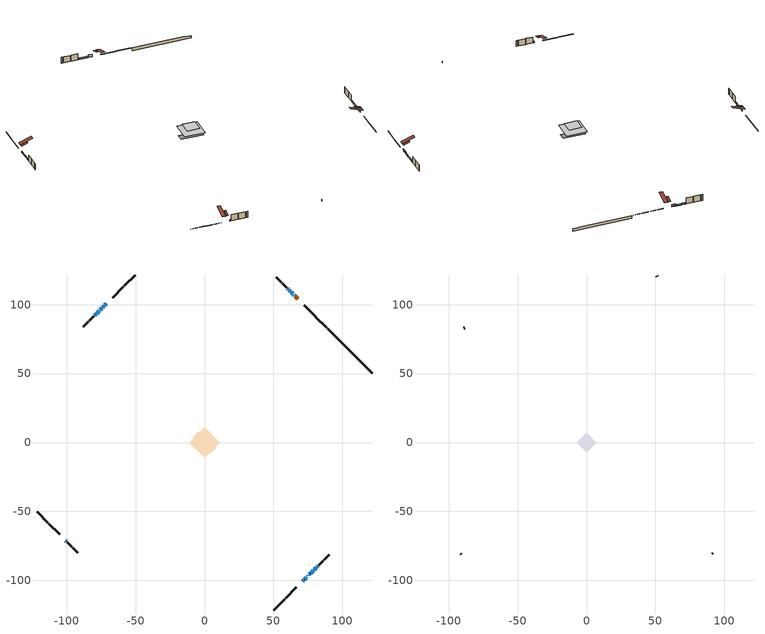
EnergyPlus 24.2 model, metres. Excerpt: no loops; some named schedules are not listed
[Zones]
conditioned space
 floor outside (Floor1 construction): -3.34,0 0,3.34 3.34,0 0,-3.34 z0.99
 floor adiabatic (AdiabaticFloorConstruction): -11.15,0 0,11.15 11.15,0 0,-11.15 z3.43
 floor foundation (Slab1 construction): -8.03,4.03 -4.03,8.03 8.03,-4.03 4.03,-8.03 z-1.3
 wall outside (RimJoist1 construction): 50.34,-121.53 58.21,-113.67 / -121.53,-50.34 -113.67,-58.21 / -50.34,121.53 -58.21,113.67 / 88.76,83.11 80.9,90.98 z0.99:1.29
 wall outside (RimJoist2 construction): 58.87,-113.01 66.74,-105.14 / -113.01,-58.87 -105.14,-66.74 / -58.87,113.01 -66.74,105.14 / 80.24,91.64 72.37,99.51 z0.99:1.29
 wall outside (AdiabaticWallConstruction 1): 67.72,104.15 65.93,105.95 z0.99:3.02
 wall outside (AdiabaticWallConstruction): -71.38,100.5 -72.46,99.42 / -73.11,98.76 -73.88,98 / -74.54,97.34 -75.71,96.17 / 71.38,-100.5 72.14,-99.74 / 72.79,-99.08 73.65,-98.22 / 74.31,-97.57 74.64,-97.24 / 75.29,-96.59 75.45,-96.42 / -76.36,95.51 -78.3,93.57 / -100.5,-71.38 -100.17,-71.71 / 76.11,-95.77 76.52,-95.36 / 65.27,106.6 64.73,107.14 / -78.96,92.92 -79.54,92.34 / 77.17,-94.71 78.96,-92.91 / 79.62,-92.26 81,-90.87 / 81.66,-90.22 82.2,-89.68 / 64.08,107.8 62.95,108.92 / -50.34,-121.53 -50.13,-121.53 / 62.3,109.58 61.32,110.55 / 60.67,111.21 60.42,111.45 z0.99:2.21
 wall outside (Wall1 construction): 82.86,-89.02 86.2,-85.68 / -99.51,-72.36 -96.17,-75.7 / -80.19,91.68 -83.53,88.34 / 59.77,112.11 56.43,115.45 z0.99:5.87
 wall outside (Wall2 construction): 86.86,-85.02 90.48,-81.39 / -95.52,-76.36 -91.89,-79.99 / -84.19,87.68 -87.82,84.06 / 55.77,116.11 52.14,119.73 z0.99:5.87
 wall foundation (FoundationWall1 construction): 89.42,82.45,-1.3 89.42,82.45,0.99 118.32,53.55,0.99 118.32,53.55,0.63 121.53,50.34,0.63 121.53,50.34,-1.3
 window (WindowConstruction): -71.38,100.49 -72.46,99.42 z0.99:2.21
 window (WindowConstruction 9): -73.12,98.76 -73.88,98 z0.99:2.21
 window (WindowConstruction 10): -74.54,97.34 -75.71,96.17 z0.99:2.21
 window (WindowConstruction 11): 71.38,-100.49 72.14,-99.74 z0.99:2.21
 window (WindowConstruction 12): 72.79,-99.08 73.65,-98.22 z0.99:2.21
 window (WindowConstruction 13): 74.31,-97.56 74.63,-97.24 z0.99:2.21
 window (WindowConstruction 14): 75.29,-96.58 75.45,-96.42 z0.99:2.21
 window (WindowConstruction 15): -76.36,95.51 -78.3,93.57 z0.99:2.21
 window (WindowConstruction 16): -100.49,-71.38 -100.17,-71.7 z0.99:2.21
 window (WindowConstruction 17): 76.11,-95.77 76.51,-95.36 z0.99:2.21
 window (WindowConstruction 18): 65.27,106.6 64.73,107.14 z0.99:2.21
 window (WindowConstruction 1): -78.96,92.92 -79.54,92.34 z0.99:2.21
 window (WindowConstruction 2): 77.17,-94.7 78.96,-92.92 z0.99:2.21
 window (WindowConstruction 3): 79.62,-92.26 81,-90.87 z0.99:2.21
 window (WindowConstruction 4): 81.66,-90.21 82.2,-89.68 z0.99:2.21
 window (WindowConstruction 5): 64.08,107.8 62.95,108.92 z0.99:2.21
 window (WindowConstruction 6): -50.34,-121.53 -50.14,-121.53 z0.99:2.21
 window (WindowConstruction 7): 62.29,109.58 61.32,110.55 z0.99:2.21
 window (WindowConstruction 8): 60.67,111.21 60.43,111.45 z0.99:2.21
 door (Door): 67.72,104.15 65.93,105.95 z0.99:3.02
 ceiling adiabatic (AdiabaticFloorConstruction): 0,-11.15 11.15,0 0,11.15 -11.15,0 z3.43
 roof outside (Roof2 construction): 70.72,-101.15,5.87 67.32,-97.75,7.47 66.42,-98.65,7.47 69.83,-102.05,5.87; -101.15,-70.72,5.87 -97.75,-67.32,7.47 -98.65,-66.42,7.47 -102.05,-69.83,5.87; -70.72,101.15,5.87 -67.32,97.75,7.47 -66.42,98.65,7.47 -69.83,102.05,5.87; 68.38,103.49,5.87 64.98,100.09,7.47 65.88,99.19,7.47 69.28,102.6,5.87
attic - vented
 floor to conditioned space (Floor2 construction Reversed): -6.93,0 0,6.93 6.93,0 0,-6.93 z5.87
 wall outside (Wall3 construction): 91.14,-80.74 91.63,-80.25 / -91.23,-80.64 -90.74,-81.13 / -88.47,83.4 -88.96,82.91 / 51.49,120.39 51,120.88 z0.99:5.87
 roof outside (Roof1 construction): 69.17,-102.71,5.87 62.43,-95.96,9.05 60.65,-97.74,9.05 67.39,-104.48,5.87; -102.71,-69.17,5.87 -95.96,-62.43,9.05 -97.74,-60.65,9.05 -104.48,-67.39,5.87; -69.17,102.71,5.87 -62.43,95.96,9.05 -60.65,97.74,9.05 -67.39,104.48,5.87; 69.94,101.94,5.87 63.19,95.2,9.05 64.97,93.42,9.05 71.71,100.16,5.87
shading: 72.57,-99.31 70.95,-100.93 71.38,-101.36 73,-99.74 z2.82; 74.09,-97.79 72.36,-99.51 72.79,-99.95 74.52,-98.22 z2.82
[Building]
Building 1: Terrain=Suburbs
[Site:Location]
Montreal Intl AP_QC: Latitude {deg}=45.47; Longitude {deg}=-73.74; Time Zone {hr}=-5; Elevation {m}=36; Keep Site Location Information=Yes
[Site:GroundTemperature:Shallow]
2.07863, -0.316383, -0.508184, 0.628371, 5.19101, 9.73239, 13.6695, 16.1636, 16.3755, 14.347, 10.5102, 6.10817
[Site:WaterMainsTemperature]
Calculation Method=Schedule; Temperature Schedule=mains temperature schedule
[Material] Roughness=Rough; Thermal Absorptance=0.9
Name | Thickness {m} | Conductivity {W/m-K} | Density {kg/m3} | Specific Heat {J/kg-K} | Solar Absorptance | Visible Absorptance
asphalt or fiberglass shingles | 0.00635 | 0.162714 | 1121.4 | 1465.45 | 0.84 | 0.84
ceiling loosefill ins | 0.254 | 0.0480833 | 16.02 | 1046.75 | 0.7 | 0.7
ceiling stud and cavity | 0.1397 | 0.0771763 | 65.682 | 1177.47 | 0.7 | 0.7
concrete 4.0 in. | 0.1016 | 1.803125 | 2242.8 | 837.4 | 0.7 | 0.7
concrete 8.0 in. | 0.2032 | 1.803125 | 2242.8 | 837.4 | 0.7 | 0.7
door material | 0.04445 | 0.0451087 | 512.64 | 1214.23 | 0.7 | 0.7
exterior vertical ins | 0.0486707 | 0.029427 | 32.04 | 1214.23 | 0.7 | 0.7
floor covering | 0.0127 | 0.0433444 | 54.468 | 1339.84 | 0.6 | 0.6
floor rigid ins; roof rigid ins | 0.103632 | 0.029427 | 32.04 | 1214.23 | 0.7 | 0.7
floor rigid ins 1; wall rigid ins 1 | 0.512978 | 0.029427 | 32.04 | 1214.23 | 0.7 | 0.7
floor stud and cavity | 0.1397 | 0.860523 | 92.3553 | 1139.71 | 0.7 | 0.7
floor stud and cavity 1 | 0.1397 | 1.75129 | 37.0049 | 1207.88 | 0.7 | 0.7
furniture material conditioned space 1 | 0.1524 | 0.115458 | 640.8 | 1214.23 | 0.6 | 0.6
gypsum board | 0.0127 | 0.160291 | 801 | 837.4 | 0.6 | 0.6
gypsum board 1 | 0.0127 | 0.160291 | 801 | 837.4 | 0.7 | 0.7
osb sheathing 0.5 in. | 0.0127 | 0.115458 | 512.64 | 1214.23 | 0.7 | 0.7
osb sheathing 0.75 in. | 0.01905 | 0.115458 | 512.64 | 1214.23 | 0.7 | 0.7
osb sheathing 2.0 in. | 0.0508 | 0.115458 | 512.64 | 1214.23 | 0.7 | 0.7
rim joist rigid ins; wall rigid ins | 0.051816 | 0.029427 | 32.04 | 1214.23 | 0.7 | 0.7
rim joist stud and cavity | 0.0508 | 0.0327253 | 125.044 | 1163.47 | 0.6 | 0.6
rim joist stud and cavity 1 | 0.0508 | 0.0409464 | 125.044 | 1163.47 | 0.6 | 0.6
roof stud and cavity | 0.2032 | 0.0614227 | 78.34581 | 1123.46 | 0.7 | 0.7
wall stud and cavity | 0.1397 | 0.130277 | 139.0536 | 1170.24 | 0.7 | 0.7
wall stud and cavity 1 | 0.1397 | 0.183656 | 139.0536 | 1170.24 | 0.7 | 0.7
wall stud and cavity 2 | 0.0889 | 6.1454 | 50.32683 | 1063.81 | 0.6 | 0.6
wall stud and cavity 3 | 0.0889 | 0.380278 | 52.3479 | 1209.89 | 0.7 | 0.7
wall stud and cavity 4 | 0.0889 | 0.391764 | 83.0341 | 1211.67 | 0.7 | 0.7
wood siding | 0.0254 | 0.102417 | 544.68 | 1172.36 | 0 | 0
wood siding 1 | 0.00254 | 0.102417 | 544.68 | 1172.36 | 0 | 0
wood siding 2; wood siding 3; wood siding 4 | 0.0254 | 0.102417 | 544.68 | 1172.36 | 0.7 | 0.7
[WindowMaterial:SimpleGlazingSystem]
Name | U-Factor {W/m2-K} | Solar Heat Gain Coefficient
WindowMaterial | 1.99979 | 0.45
WindowMaterial 1 | 2.098021 | 0.43
WindowMaterial 10 | 1.992978 | 0.45
WindowMaterial 11 | 2.04805 | 0.44
WindowMaterial 12 | 2.02761 | 0.44
WindowMaterial 13 | 2.205903 | 0.4
WindowMaterial 14 | 2.35637 | 0.37
WindowMaterial 15 | 1.93166 | 0.46
WindowMaterial 16 | 4.284051 | 0.65
WindowMaterial 17 | 4.0064 | 0.67
WindowMaterial 2 | 1.94301 | 0.46
WindowMaterial 3 | 1.967427 | 0.45
WindowMaterial 4 | 2.10143 | 0.42
WindowMaterial 5 | 1.99638 | 0.45
WindowMaterial 6 | 6.93965 | 0.69
WindowMaterial 7 | 2.03102 | 0.44
WindowMaterial 8 | 2.29334 | 0.38
WindowMaterial 9 | 2.07588 | 0.43
[Construction]
AdiabaticFloorConstruction: floor stud and cavity 1, floor rigid ins 1, osb sheathing 0.75 in., floor covering
AdiabaticWallConstruction: wood siding 3, wall rigid ins 1, wall stud and cavity 3, gypsum board
AdiabaticWallConstruction 1: wood siding 4, wall rigid ins 1, wall stud and cavity 3, gypsum board
Door: door material
Floor1 construction: floor stud and cavity, floor rigid ins, osb sheathing 0.75 in., floor covering
Floor2 construction Reversed: gypsum board, ceiling stud and cavity, ceiling loosefill ins
FoundationWall1 construction: concrete 8.0 in., gypsum board 1
furniture construction conditioned space 1: furniture material conditioned space 1
PartitionWallConstruction: gypsum board, wall stud and cavity 4, gypsum board
RimJoist1 construction: wood siding 2, rim joist rigid ins, osb sheathing 2.0 in., rim joist stud and cavity
RimJoist2 construction: wood siding 2, rim joist rigid ins, osb sheathing 2.0 in., rim joist stud and cavity 1
Roof1 construction: asphalt or fiberglass shingles
Roof2 construction: asphalt or fiberglass shingles, roof rigid ins, osb sheathing 0.75 in., roof stud and cavity, gypsum board
Slab1 construction: concrete 4.0 in.
Wall1 construction: wood siding, wall rigid ins, osb sheathing 0.5 in., wall stud and cavity, gypsum board
Wall2 construction: wood siding, wall rigid ins, osb sheathing 0.5 in., wall stud and cavity 1, gypsum board
Wall3 construction: wood siding 1, wall stud and cavity 2
WindowConstruction: WindowMaterial
WindowConstruction 1: WindowMaterial 1
WindowConstruction 10: WindowMaterial 10
WindowConstruction 11: WindowMaterial 11
WindowConstruction 12: WindowMaterial 12
WindowConstruction 13; WindowConstruction 16: WindowMaterial 13
WindowConstruction 14: WindowMaterial 14
WindowConstruction 15: WindowMaterial 15
WindowConstruction 17: WindowMaterial 16
WindowConstruction 18: WindowMaterial 17
WindowConstruction 2: WindowMaterial 2
WindowConstruction 3: WindowMaterial 3
WindowConstruction 4: WindowMaterial 4
WindowConstruction 5: WindowMaterial 5
WindowConstruction 6: WindowMaterial 6
WindowConstruction 7: WindowMaterial 7
WindowConstruction 8: WindowMaterial 8
WindowConstruction 9: WindowMaterial 9
[Zone] Multiplier=1; Part of Total Floor Area=Yes
Name | Volume {m3}
attic - vented | 49.5122
conditioned space | 862.4
[Space]
Name | Zone | Volume {m3}
attic - vented 1 | attic - vented | 49.5122
conditioned space 1 | conditioned space | 862.4
[ZoneInfiltration:EffectiveLeakageArea]
infil attic - vented 1: Zone or Space=attic - vented 1; Schedule=Always On Discrete; Effective Air Leakage Area {cm2}=3836.8; Stack Coefficient=0.000560239; Wind Coefficient=1.59921e-05
[ZoneMixing]
whole house fan mix: Zone or Space=attic - vented; Schedule=Always On Continuous; Design Flow Rate Calculation Method=Flow/Zone; Design Flow Rate {m3/s}=0; Source Zone or Space=conditioned space
[SurfaceProperty:ExposedFoundationPerimeter]
Slab1: Exposed Perimeter Calculation Method=TotalExposedPerimeter; Total Exposed Perimeter {m}=45.415
[InternalMass] Zone or ZoneList=conditioned space; Space or SpaceList=conditioned space 1
Name | Construction | Surface Area {m2}
furniture mass conditioned space 1 | furniture construction conditioned space 1 | 146.916
partition wall mass | PartitionWallConstruction | 367.291
[Lights]
interior lighting: Zone or ZoneList or Space or SpaceList=conditioned space 1; Schedule=interior lighting schedule; Design Level Calculation Method=LightingLevel; Lighting Level {W}=343.2; Return Air Fraction=0; Fraction Radiant=0.6; Fraction Visible=0.2; Fraction Replaceable=1
[People]
occupants: Zone or ZoneList or Space or SpaceList=conditioned space 1; Number of People Schedule=occupants schedule; Number of People Calculation Method=People; Number of People=3; Fraction Radiant=0.314171; Sensible Heat Fraction=0.56303; Activity Level Schedule=occupants activity schedule; Carbon Dioxide Generation Rate {m3/s-W}=0; Enable ASHRAE 55 Comfort Warnings=No; Mean Radiant Temperature Calculation Type=EnclosureAveraged
[ElectricEquipment] Zone or ZoneList or Space or SpaceList=conditioned space 1; Design Level Calculation Method=EquipmentLevel
Name | Schedule | Design Level {W} | Fraction Latent | Fraction Radiant | Fraction Lost
clothes dryer | clothes dryer schedule | 140.772 | 0.015 | 0.081 | 0.85
clothes washer | clothes washer schedule | 32.1985 | 0.03 | 0.162 | 0.7
cooking range | cooking range schedule | 215.147 | 0.08 | 0.432 | 0.2
dishwasher | dishwasher schedule | 66.8632 | 0.3 | 0.18 | 0.4
fridge | fridge schedule | 72.9452 | 0 | 0.6 | 0
mech vent house fan | mech vent house fan schedule | 375 | 0 | 0 | 0.833333
mech vent house fan cfis | mech vent house fan cfis schedule | 0 | 0 | 0 | 0
misc plug loads | misc plug loads schedule | 494.7 | 0.045 | 0.513 | 0.1
whole house fan | Always On Discrete | 0 | 0 | 0 | 1
[OtherEquipment] Zone or ZoneList or Space or SpaceList=conditioned space 1; Design Level Calculation Method=EquipmentLevel
Name | Fuel Type | Schedule | Design Level {W} | Fraction Latent | Fraction Radiant | Fraction Lost
clothes dryer 1 | Electricity | clothes dryer schedule | 0 | 0.015 | 0.081 | 0.85
cooking range 1 | Electricity | cooking range schedule | 0 | 0.08 | 0.432 | 0.2
general water use latent | None | general water use schedule | 62.594 | 1 | 0 | 0
general water use sensible | None | general water use schedule | -61.6891 | 0 | 0.6 | 0
mech vent house fan latent load | None | Always On Discrete | 0 | 1 | 0 | 0
mech vent house fan sensible load | None | Always On Discrete | 0 | 0 | 0 | 0
water heater energy adjustment1 | Electricity | Always On Discrete | 0.01 | 0 | 0 | 1
[ZoneInfiltration:DesignFlowRate] Zone or ZoneList or Space or SpaceList=conditioned space 1; Schedule=Always On Discrete; Design Flow Rate Calculation Method=Flow/Zone; Design Flow Rate {m3/s}=0
infil flow; natural vent flow; whole house fan flow
[Foundation:Kiva]
Foundation Kiva 1: Initial Indoor Air Temperature {C}=21; Wall Height Above Grade {m}=0.98999; Wall Depth Below Slab {m}=0.2032; Custom Block Material Name 1=exterior vertical ins; Custom Block Depth 1 {m}=2.28999; Custom Block X Position 1 {m}=0.2159; Custom Block Z Position 1 {m}=0
[Foundation:Kiva:Settings]
Soil Conductivity {W/m-K}=0.849921; Soil Density {kg/m3}=1842.3; Soil Specific Heat {J/kg-K}=418.7; Ground Solar Absorptivity=0.9; Ground Thermal Absorptivity=0.9; Ground Surface Roughness {m}=0.03; Far-Field Width {m}=40; Deep-Ground Boundary Condition=ZeroFlux; Deep-Ground Depth {m}=40; Minimum Cell Dimension {m}=0.2; Maximum Cell Growth Coefficient=3; Simulation Timestep=Timestep
[Exterior:Lights]
exterior lighting: Schedule=exterior lighting schedule; Design Level {W}=75.6
[Schedule:Constant]
Name | Hourly Value
Always On Continuous; mech vent house fan schedule; mech vent house fan cfis schedule; Always On Discrete | 1
occupants activity schedule | 117.228
fridge schedule | 0
[Schedule:Week:Daily]
interior lighting schedule Week Rule - Jan1-Jan27: interior lighting schedule day, interior lighting schedule day, interior lighting schedule day, interior lighting schedule day, interior lighting schedule day, interior lighting schedule day, interior lighting schedule day, interior lighting schedule default day, interior lighting schedule default day, interior lighting schedule default day, interior lighting schedule default day, interior lighting schedule default day
interior lighting schedule Week Rule - Jan28-Feb3: interior lighting schedule day, interior lighting schedule day, interior lighting schedule day, interior lighting schedule day, interior lighting schedule day 1, interior lighting schedule day 1, interior lighting schedule day 1, interior lighting schedule default day, interior lighting schedule default day, interior lighting schedule default day, interior lighting schedule default day, interior lighting schedule default day
interior lighting schedule Week Rule - Feb4-Feb24: interior lighting schedule day 1, interior lighting schedule day 1, interior lighting schedule day 1, interior lighting schedule day 1, interior lighting schedule day 1, interior lighting schedule day 1, interior lighting schedule day 1, interior lighting schedule default day, interior lighting schedule default day, interior lighting schedule default day, interior lighting schedule default day, interior lighting schedule default day
interior lighting schedule Week Rule - Feb25-Mar3: interior lighting schedule day 1, interior lighting schedule day 1, interior lighting schedule day 1, interior lighting schedule day 1, interior lighting schedule day 2, interior lighting schedule day 2, interior lighting schedule day 2, interior lighting schedule default day, interior lighting schedule default day, interior lighting schedule default day, interior lighting schedule default day, interior lighting schedule default day
interior lighting schedule Week Rule - Mar4-Mar31: interior lighting schedule day 2, interior lighting schedule day 2, interior lighting schedule day 2, interior lighting schedule day 2, interior lighting schedule day 2, interior lighting schedule day 2, interior lighting schedule day 2, interior lighting schedule default day, interior lighting schedule default day, interior lighting schedule default day, interior lighting schedule default day, interior lighting schedule default day
interior lighting schedule Week Rule - Apr1-Apr28: interior lighting schedule day 3, interior lighting schedule day 3, interior lighting schedule day 3, interior lighting schedule day 3, interior lighting schedule day 3, interior lighting schedule day 3, interior lighting schedule day 3, interior lighting schedule default day, interior lighting schedule default day, interior lighting schedule default day, interior lighting schedule default day, interior lighting schedule default day
interior lighting schedule Week Rule - Apr29-May5: interior lighting schedule day 3, interior lighting schedule day 3, interior lighting schedule day 4, interior lighting schedule day 4, interior lighting schedule day 4, interior lighting schedule day 4, interior lighting schedule day 4, interior lighting schedule default day, interior lighting schedule default day, interior lighting schedule default day, interior lighting schedule default day, interior lighting schedule default day
interior lighting schedule Week Rule - May6-May26: interior lighting schedule day 4, interior lighting schedule day 4, interior lighting schedule day 4, interior lighting schedule day 4, interior lighting schedule day 4, interior lighting schedule day 4, interior lighting schedule day 4, interior lighting schedule default day, interior lighting schedule default day, interior lighting schedule default day, interior lighting schedule default day, interior lighting schedule default day
interior lighting schedule Week Rule - May27-Jun2: interior lighting schedule day 4, interior lighting schedule day 4, interior lighting schedule day 4, interior lighting schedule day 4, interior lighting schedule day 4, interior lighting schedule day 5, interior lighting schedule day 5, interior lighting schedule default day, interior lighting schedule default day, interior lighting schedule default day, interior lighting schedule default day, interior lighting schedule default day
interior lighting schedule Week Rule - Jun3-Jun30: interior lighting schedule day 5, interior lighting schedule day 5, interior lighting schedule day 5, interior lighting schedule day 5, interior lighting schedule day 5, interior lighting schedule day 5, interior lighting schedule day 5, interior lighting schedule default day, interior lighting schedule default day, interior lighting schedule default day, interior lighting schedule default day, interior lighting schedule default day
interior lighting schedule Week Rule - Jul1-Jul28: interior lighting schedule day 6, interior lighting schedule day 6, interior lighting schedule day 6, interior lighting schedule day 6, interior lighting schedule day 6, interior lighting schedule day 6, interior lighting schedule day 6, interior lighting schedule default day, interior lighting schedule default day, interior lighting schedule default day, interior lighting schedule default day, interior lighting schedule default day
interior lighting schedule Week Rule - Jul29-Aug4: interior lighting schedule day 6, interior lighting schedule day 6, interior lighting schedule day 6, interior lighting schedule day 7, interior lighting schedule day 7, interior lighting schedule day 7, interior lighting schedule day 7, interior lighting schedule default day, interior lighting schedule default day, interior lighting schedule default day, interior lighting schedule default day, interior lighting schedule default day
interior lighting schedule Week Rule - Aug5-Aug25: interior lighting schedule day 7, interior lighting schedule day 7, interior lighting schedule day 7, interior lighting schedule day 7, interior lighting schedule day 7, interior lighting schedule day 7, interior lighting schedule day 7, interior lighting schedule default day, interior lighting schedule default day, interior lighting schedule default day, interior lighting schedule default day, interior lighting schedule default day
interior lighting schedule Week Rule - Aug26-Sep1: interior lighting schedule day 7, interior lighting schedule day 7, interior lighting schedule day 7, interior lighting schedule day 7, interior lighting schedule day 7, interior lighting schedule day 7, interior lighting schedule day 8, interior lighting schedule default day, interior lighting schedule default day, interior lighting schedule default day, interior lighting schedule default day, interior lighting schedule default day
interior lighting schedule Week Rule - Sep2-Sep29: interior lighting schedule day 8, interior lighting schedule day 8, interior lighting schedule day 8, interior lighting schedule day 8, interior lighting schedule day 8, interior lighting schedule day 8, interior lighting schedule day 8, interior lighting schedule default day, interior lighting schedule default day, interior lighting schedule default day, interior lighting schedule default day, interior lighting schedule default day
interior lighting schedule Week Rule - Sep30-Oct6: interior lighting schedule day 8, interior lighting schedule day 9, interior lighting schedule day 9, interior lighting schedule day 9, interior lighting schedule day 9, interior lighting schedule day 9, interior lighting schedule day 9, interior lighting schedule default day, interior lighting schedule default day, interior lighting schedule default day, interior lighting schedule default day, interior lighting schedule default day
interior lighting schedule Week Rule - Oct7-Oct27: interior lighting schedule day 9, interior lighting schedule day 9, interior lighting schedule day 9, interior lighting schedule day 9, interior lighting schedule day 9, interior lighting schedule day 9, interior lighting schedule day 9, interior lighting schedule default day, interior lighting schedule default day, interior lighting schedule default day, interior lighting schedule default day, interior lighting schedule default day
interior lighting schedule Week Rule - Oct28-Nov3: interior lighting schedule day 9, interior lighting schedule day 9, interior lighting schedule day 9, interior lighting schedule day 9, interior lighting schedule day 10, interior lighting schedule day 10, interior lighting schedule day 10, interior lighting schedule default day, interior lighting schedule default day, interior lighting schedule default day, interior lighting schedule default day, interior lighting schedule default day
interior lighting schedule Week Rule - Nov4-Nov24: interior lighting schedule day 10, interior lighting schedule day 10, interior lighting schedule day 10, interior lighting schedule day 10, interior lighting schedule day 10, interior lighting schedule day 10, interior lighting schedule day 10, interior lighting schedule default day, interior lighting schedule default day, interior lighting schedule default day, interior lighting schedule default day, interior lighting schedule default day
interior lighting schedule Week Rule - Nov25-Dec1: interior lighting schedule day 10, interior lighting schedule day 10, interior lighting schedule day 10, interior lighting schedule day 10, interior lighting schedule day 10, interior lighting schedule day 10, interior lighting schedule day 11, interior lighting schedule default day, interior lighting schedule default day, interior lighting schedule default day, interior lighting schedule default day, interior lighting schedule default day
interior lighting schedule Week Rule - Dec2-Dec31: interior lighting schedule day 11, interior lighting schedule day 11, interior lighting schedule day 11, interior lighting schedule day 11, interior lighting schedule day 11, interior lighting schedule day 11, interior lighting schedule day 11, interior lighting schedule default day, interior lighting schedule default day, interior lighting schedule default day, interior lighting schedule default day, interior lighting schedule default day
occupants schedule Week Rule - Jan1-Dec31: occupants schedule day, occupants schedule day, occupants schedule day, occupants schedule day, occupants schedule day, occupants schedule day, occupants schedule day, occupants schedule default day, occupants schedule default day, occupants schedule default day, occupants schedule default day, occupants schedule default day
clothes dryer schedule Week Rule - Jan1-Dec31: clothes dryer schedule day, clothes dryer schedule day, clothes dryer schedule day, clothes dryer schedule day, clothes dryer schedule day, clothes dryer schedule day, clothes dryer schedule day, clothes dryer schedule default day, clothes dryer schedule default day, clothes dryer schedule default day, clothes dryer schedule default day, clothes dryer schedule default day
clothes washer schedule Week Rule - Jan1-Dec31: clothes washer schedule day, clothes washer schedule day, clothes washer schedule day, clothes washer schedule day, clothes washer schedule day, clothes washer schedule day, clothes washer schedule day, clothes washer schedule default day, clothes washer schedule default day, clothes washer schedule default day, clothes washer schedule default day, clothes washer schedule default day
cooking range schedule Week Rule - Jan1-Dec31: cooking range schedule day, cooking range schedule day, cooking range schedule day, cooking range schedule day, cooking range schedule day, cooking range schedule day, cooking range schedule day, cooking range schedule default day, cooking range schedule default day, cooking range schedule default day, cooking range schedule default day, cooking range schedule default day
dishwasher schedule Week Rule - Jan1-Dec31: dishwasher schedule day, dishwasher schedule day, dishwasher schedule day, dishwasher schedule day, dishwasher schedule day, dishwasher schedule day, dishwasher schedule day, dishwasher schedule default day, dishwasher schedule default day, dishwasher schedule default day, dishwasher schedule default day, dishwasher schedule default day
misc plug loads schedule Week Rule - Jan1-Dec31: misc plug loads schedule day, misc plug loads schedule day, misc plug loads schedule day, misc plug loads schedule day, misc plug loads schedule day, misc plug loads schedule day, misc plug loads schedule day, misc plug loads schedule default day, misc plug loads schedule default day, misc plug loads schedule default day, misc plug loads schedule default day, misc plug loads schedule default day
general water use schedule Week Rule - Jan1-Dec31: general water use schedule day, general water use schedule day, general water use schedule day, general water use schedule day, general water use schedule day, general water use schedule day, general water use schedule day, general water use schedule default day, general water use schedule default day, general water use schedule default day, general water use schedule default day, general water use schedule default day
exterior lighting schedule Week Rule - Jan1-Jan27: exterior lighting schedule day, exterior lighting schedule day, exterior lighting schedule day, exterior lighting schedule day, exterior lighting schedule day, exterior lighting schedule day, exterior lighting schedule day, exterior lighting schedule default day, exterior lighting schedule default day, exterior lighting schedule default day, exterior lighting schedule default day, exterior lighting schedule default day
exterior lighting schedule Week Rule - Jan28-Feb3: exterior lighting schedule day, exterior lighting schedule day, exterior lighting schedule day, exterior lighting schedule day, exterior lighting schedule day 1, exterior lighting schedule day 1, exterior lighting schedule day 1, exterior lighting schedule default day, exterior lighting schedule default day, exterior lighting schedule default day, exterior lighting schedule default day, exterior lighting schedule default day
exterior lighting schedule Week Rule - Feb4-Feb24: exterior lighting schedule day 1, exterior lighting schedule day 1, exterior lighting schedule day 1, exterior lighting schedule day 1, exterior lighting schedule day 1, exterior lighting schedule day 1, exterior lighting schedule day 1, exterior lighting schedule default day, exterior lighting schedule default day, exterior lighting schedule default day, exterior lighting schedule default day, exterior lighting schedule default day
exterior lighting schedule Week Rule - Feb25-Mar3: exterior lighting schedule day 1, exterior lighting schedule day 1, exterior lighting schedule day 1, exterior lighting schedule day 1, exterior lighting schedule day 2, exterior lighting schedule day 2, exterior lighting schedule day 2, exterior lighting schedule default day, exterior lighting schedule default day, exterior lighting schedule default day, exterior lighting schedule default day, exterior lighting schedule default day
exterior lighting schedule Week Rule - Mar4-Mar31: exterior lighting schedule day 2, exterior lighting schedule day 2, exterior lighting schedule day 2, exterior lighting schedule day 2, exterior lighting schedule day 2, exterior lighting schedule day 2, exterior lighting schedule day 2, exterior lighting schedule default day, exterior lighting schedule default day, exterior lighting schedule default day, exterior lighting schedule default day, exterior lighting schedule default day
exterior lighting schedule Week Rule - Apr1-Apr28: exterior lighting schedule day 3, exterior lighting schedule day 3, exterior lighting schedule day 3, exterior lighting schedule day 3, exterior lighting schedule day 3, exterior lighting schedule day 3, exterior lighting schedule day 3, exterior lighting schedule default day, exterior lighting schedule default day, exterior lighting schedule default day, exterior lighting schedule default day, exterior lighting schedule default day
exterior lighting schedule Week Rule - Apr29-May5: exterior lighting schedule day 3, exterior lighting schedule day 3, exterior lighting schedule day 4, exterior lighting schedule day 4, exterior lighting schedule day 4, exterior lighting schedule day 4, exterior lighting schedule day 4, exterior lighting schedule default day, exterior lighting schedule default day, exterior lighting schedule default day, exterior lighting schedule default day, exterior lighting schedule default day
exterior lighting schedule Week Rule - May6-May26: exterior lighting schedule day 4, exterior lighting schedule day 4, exterior lighting schedule day 4, exterior lighting schedule day 4, exterior lighting schedule day 4, exterior lighting schedule day 4, exterior lighting schedule day 4, exterior lighting schedule default day, exterior lighting schedule default day, exterior lighting schedule default day, exterior lighting schedule default day, exterior lighting schedule default day
exterior lighting schedule Week Rule - May27-Jun2: exterior lighting schedule day 4, exterior lighting schedule day 4, exterior lighting schedule day 4, exterior lighting schedule day 4, exterior lighting schedule day 4, exterior lighting schedule day 5, exterior lighting schedule day 5, exterior lighting schedule default day, exterior lighting schedule default day, exterior lighting schedule default day, exterior lighting schedule default day, exterior lighting schedule default day
exterior lighting schedule Week Rule - Jun3-Jun30: exterior lighting schedule day 5, exterior lighting schedule day 5, exterior lighting schedule day 5, exterior lighting schedule day 5, exterior lighting schedule day 5, exterior lighting schedule day 5, exterior lighting schedule day 5, exterior lighting schedule default day, exterior lighting schedule default day, exterior lighting schedule default day, exterior lighting schedule default day, exterior lighting schedule default day
exterior lighting schedule Week Rule - Jul1-Jul28: exterior lighting schedule day 6, exterior lighting schedule day 6, exterior lighting schedule day 6, exterior lighting schedule day 6, exterior lighting schedule day 6, exterior lighting schedule day 6, exterior lighting schedule day 6, exterior lighting schedule default day, exterior lighting schedule default day, exterior lighting schedule default day, exterior lighting schedule default day, exterior lighting schedule default day
exterior lighting schedule Week Rule - Jul29-Aug4: exterior lighting schedule day 6, exterior lighting schedule day 6, exterior lighting schedule day 6, exterior lighting schedule day 7, exterior lighting schedule day 7, exterior lighting schedule day 7, exterior lighting schedule day 7, exterior lighting schedule default day, exterior lighting schedule default day, exterior lighting schedule default day, exterior lighting schedule default day, exterior lighting schedule default day
exterior lighting schedule Week Rule - Aug5-Aug25: exterior lighting schedule day 7, exterior lighting schedule day 7, exterior lighting schedule day 7, exterior lighting schedule day 7, exterior lighting schedule day 7, exterior lighting schedule day 7, exterior lighting schedule day 7, exterior lighting schedule default day, exterior lighting schedule default day, exterior lighting schedule default day, exterior lighting schedule default day, exterior lighting schedule default day
exterior lighting schedule Week Rule - Aug26-Sep1: exterior lighting schedule day 7, exterior lighting schedule day 7, exterior lighting schedule day 7, exterior lighting schedule day 7, exterior lighting schedule day 7, exterior lighting schedule day 7, exterior lighting schedule day 8, exterior lighting schedule default day, exterior lighting schedule default day, exterior lighting schedule default day, exterior lighting schedule default day, exterior lighting schedule default day
exterior lighting schedule Week Rule - Sep2-Sep29: exterior lighting schedule day 8, exterior lighting schedule day 8, exterior lighting schedule day 8, exterior lighting schedule day 8, exterior lighting schedule day 8, exterior lighting schedule day 8, exterior lighting schedule day 8, exterior lighting schedule default day, exterior lighting schedule default day, exterior lighting schedule default day, exterior lighting schedule default day, exterior lighting schedule default day
exterior lighting schedule Week Rule - Sep30-Oct6: exterior lighting schedule day 8, exterior lighting schedule day 9, exterior lighting schedule day 9, exterior lighting schedule day 9, exterior lighting schedule day 9, exterior lighting schedule day 9, exterior lighting schedule day 9, exterior lighting schedule default day, exterior lighting schedule default day, exterior lighting schedule default day, exterior lighting schedule default day, exterior lighting schedule default day
[Schedule:Year]
interior lighting schedule: interior lighting schedule Week Rule - Jan1-Jan27, 1, 1, 1, 27, interior lighting schedule Week Rule - Jan28-Feb3, 1, 28, 2, 3, interior lighting schedule Week Rule - Feb4-Feb24, 2, 4, 2, 24, interior lighting schedule Week Rule - Feb25-Mar3, 2, 25, 3, 3, interior lighting schedule Week Rule - Mar4-Mar31, 3, 4, 3, 31, interior lighting schedule Week Rule - Apr1-Apr28, 4, 1, 4, 28, interior lighting schedule Week Rule - Apr29-May5, 4, 29, 5, 5, interior lighting schedule Week Rule - May6-May26, 5, 6, 5, 26, interior lighting schedule Week Rule - May27-Jun2, 5, 27, 6, 2, interior lighting schedule Week Rule - Jun3-Jun30, 6, 3, 6, 30, interior lighting schedule Week Rule - Jul1-Jul28, 7, 1, 7, 28, interior lighting schedule Week Rule - Jul29-Aug4, 7, 29, 8, 4, interior lighting schedule Week Rule - Aug5-Aug25, 8, 5, 8, 25, interior lighting schedule Week Rule - Aug26-Sep1, 8, 26, 9, 1, interior lighting schedule Week Rule - Sep2-Sep29, 9, 2, 9, 29, interior lighting schedule Week Rule - Sep30-Oct6, 9, 30, 10, 6, interior lighting schedule Week Rule - Oct7-Oct27, 10, 7, 10, 27, interior lighting schedule Week Rule - Oct28-Nov3, 10, 28, 11, 3, interior lighting schedule Week Rule - Nov4-Nov24, 11, 4, 11, 24, interior lighting schedule Week Rule - Nov25-Dec1, 11, 25, 12, 1, interior lighting schedule Week Rule - Dec2-Dec31, 12, 2, 12, 31
occupants schedule: occupants schedule Week Rule - Jan1-Dec31, 1, 1, 12, 31
clothes dryer schedule: clothes dryer schedule Week Rule - Jan1-Dec31, 1, 1, 12, 31
clothes washer schedule: clothes washer schedule Week Rule - Jan1-Dec31, 1, 1, 12, 31
cooking range schedule: cooking range schedule Week Rule - Jan1-Dec31, 1, 1, 12, 31
dishwasher schedule: dishwasher schedule Week Rule - Jan1-Dec31, 1, 1, 12, 31
misc plug loads schedule: misc plug loads schedule Week Rule - Jan1-Dec31, 1, 1, 12, 31
general water use schedule: general water use schedule Week Rule - Jan1-Dec31, 1, 1, 12, 31
exterior lighting schedule: exterior lighting schedule Week Rule - Jan1-Jan27, 1, 1, 1, 27, exterior lighting schedule Week Rule - Jan28-Feb3, 1, 28, 2, 3, exterior lighting schedule Week Rule - Feb4-Feb24, 2, 4, 2, 24, exterior lighting schedule Week Rule - Feb25-Mar3, 2, 25, 3, 3, exterior lighting schedule Week Rule - Mar4-Mar31, 3, 4, 3, 31, exterior lighting schedule Week Rule - Apr1-Apr28, 4, 1, 4, 28, exterior lighting schedule Week Rule - Apr29-May5, 4, 29, 5, 5, exterior lighting schedule Week Rule - May6-May26, 5, 6, 5, 26, exterior lighting schedule Week Rule - May27-Jun2, 5, 27, 6, 2, exterior lighting schedule Week Rule - Jun3-Jun30, 6, 3, 6, 30, exterior lighting schedule Week Rule - Jul1-Jul28, 7, 1, 7, 28, exterior lighting schedule Week Rule - Jul29-Aug4, 7, 29, 8, 4, exterior lighting schedule Week Rule - Aug5-Aug25, 8, 5, 8, 25, exterior lighting schedule Week Rule - Aug26-Sep1, 8, 26, 9, 1, exterior lighting schedule Week Rule - Sep2-Sep29, 9, 2, 9, 29, exterior lighting schedule Week Rule - Sep30-Oct6, 9, 30, 10, 6, exterior lighting schedule Week Rule - Oct7-Oct27, 10, 7, 10, 27, exterior lighting schedule Week Rule - Oct28-Nov3, 10, 28, 11, 3, exterior lighting schedule Week Rule - Nov4-Nov24, 11, 4, 11, 24, exterior lighting schedule Week Rule - Nov25-Dec1, 11, 25, 12, 1, exterior lighting schedule Week Rule - Dec2-Dec31, 12, 2, 12, 31
[Schedule:Compact]
mains temperature schedule: Through: 01/01, For: AllDays, Until: 24:00, 6.56833, Through: 01/02, For: AllDays, Until: 24:00, 6.48722, Through: 01/03, For: AllDays, Until: 24:00, 6.40722, Through: 01/04, For: AllDays, Until: 24:00, 6.32889, Through: 01/05, For: AllDays, Until: 24:00, 6.25167, Through: 01/06, For: AllDays, Until: 24:00, 6.17611, Through: 01/07, For: AllDays, Until: 24:00, 6.10222, Through: 01/08, For: AllDays, Until: 24:00, 6.02944, Through: 01/09, For: AllDays, Until: 24:00, 5.95833, Through: 01/10, For: AllDays, Until: 24:00, 5.88889, Through: 01/11, For: AllDays, Until: 24:00, 5.82056, Through: 01/12, For: AllDays, Until: 24:00, 5.75444, Through: 01/13, For: AllDays, Until: 24:00, 5.68944, Through: 01/14, For: AllDays, Until: 24:00, 5.62611, Through: 01/15, For: AllDays, Until: 24:00, 5.56444, Through: 01/16, For: AllDays, Until: 24:00, 5.50444, Through: 01/17, For: AllDays, Until: 24:00, 5.44611, Through: 01/18, For: AllDays, Until: 24:00, 5.38944, Through: 01/19, For: AllDays, Until: 24:00, 5.33389, Through: 01/20, For: AllDays, Until: 24:00, 5.28111, Through: 01/21, For: AllDays, Until: 24:00, 5.22944, Through: 01/22, For: AllDays, Until: 24:00, 5.17944, Through: 01/23, For: AllDays, Until: 24:00, 5.13111, Through: 01/24, For: AllDays, Until: 24:00, 5.085, Through: 01/25, For: AllDays, Until: 24:00, 5.04056, Through: 01/26, For: AllDays, Until: 24:00, 4.99778, Through: 01/27, For: AllDays, Until: 24:00, 4.95667, Through: 01/28, For: AllDays, Until: 24:00, 4.91778, Through: 01/29, For: AllDays, Until: 24:00, 4.88056, Through: 01/30, For: AllDays, Until: 24:00, 4.845, Through: 01/31, For: AllDays, Until: 24:00, 4.81167, Through: 02/01, For: AllDays, Until: 24:00, 4.77944, Through: 02/02, For: AllDays, Until: 24:00, 4.75, Through: 02/03, For: AllDays, Until: 24:00, 4.72167, Through: 02/04, For: AllDays, Until: 24:00, 4.69611, Through: 02/05, For: AllDays, Until: 24:00, 4.67167, Through: 02/06, For: AllDays, Until: 24:00, 4.64944, Through: 02/07, For: AllDays, Until: 24:00, 4.62889, Through: 02/08, For: AllDays, Until: 24:00, 4.61056, Through: 02/09, For: AllDays, Until: 24:00, 4.59389, Through: 02/10, For: AllDays, Until: 24:00, 4.57944, Through: 02/11, For: AllDays, Until: 24:00, 4.56667, Through: 02/12, For: AllDays, Until: 24:00, 4.55611, Through: 02/13, For: AllDays, Until: 24:00, 4.54722, Through: 02/14, For: AllDays, Until: 24:00, 4.54056, Through: 02/15, For: AllDays, Until: 24:00, 4.53556, Through: 02/16, For: AllDays, Until: 24:00, 4.53278, Through: 02/17, For: AllDays, Until: 24:00, 4.53167, Through: 02/18, For: AllDays, Until: 24:00, 4.53278, Through: 02/19, For: AllDays, Until: 24:00, 4.53556, Through: 02/20, For: AllDays, Until: 24:00, 4.54056, Through: 02/21, For: AllDays, Until: 24:00, 4.54722, Through: 02/22, For: AllDays, Until: 24:00, 4.55611, Through: 02/23, For: AllDays, Until: 24:00, 4.56667, Through: 02/24, For: AllDays, Until: 24:00, 4.57944, Through: 02/25, For: AllDays, Until: 24:00, 4.59389, Through: 02/26, For: AllDays, Until: 24:00, 4.61056, Through: 02/27, For: AllDays, Until: 24:00, 4.62889, Through: 02/28, For: AllDays, Until: 24:00, 4.64889, Through: 03/01, For: AllDays, Until: 24:00, 4.67111, Through: 03/02, For: AllDays, Until: 24:00, 4.69556, Through: 03/03, For: AllDays, Until: 24:00, 4.72167, Through: 03/04, For: AllDays, Until: 24:00, 4.74944, Through: 03/05, For: AllDays, Until: 24:00, 4.77944, Through: 03/06, For: AllDays, Until: 24:00, 4.81111, Through: 03/07, For: AllDays, Until: 24:00, 4.84444, Through: 03/08, For: AllDays, Until: 24:00, 4.88, Through: 03/09, For: AllDays, Until: 24:00, 4.91722, Through: 03/10, For: AllDays, Until: 24:00, 4.95611, Through: 03/11, For: AllDays, Until: 24:00, 4.99722, Through: 03/12, For: AllDays, Until: 24:00, 5.04, Through: 03/13, For: AllDays, Until: 24:00, 5.08444, Through: 03/14, For: AllDays, Until: 24:00, 5.13056, Through: 03/15, For: AllDays, Until: 24:00, 5.17889, Through: 03/16, For: AllDays, Until: 24:00, 5.22833, Through: 03/17, For: AllDays, Until: 24:00, 5.28, Through: 03/18, For: AllDays, Until: 24:00, 5.33333, Through: 03/19, For: AllDays, Until: 24:00, 5.38833, Through: 03/20, For: AllDays, Until: 24:00, 5.445, Through: 03/21, For: AllDays, Until: 24:00, 5.50333, Through: 03/22, For: AllDays, Until: 24:00, 5.56333, Through: 03/23, For: AllDays, Until: 24:00, 5.625, Through: 03/24, For: AllDays, Until: 24:00, 5.68833, Through: 03/25, For: AllDays, Until: 24:00, 5.75333, Through: 03/26, For: AllDays, Until: 24:00, 5.81944, Through: 03/27, For: AllDays, Until: 24:00, 5.88778, Through: 03/28, For: AllDays, Until: 24:00, 5.95722, Through: 03/29, For: AllDays, Until: 24:00, 6.02833, Through: 03/30, For: AllDays, Until: 24:00, 6.10111, Through: 03/31, For: AllDays, Until: 24:00, 6.175, Through: 04/01, For: AllDays, Until: 24:00, 6.25056, Through: 04/02, For: AllDays, Until: 24:00, 6.32778, Through: 04/03, For: AllDays, Until: 24:00, 6.40611, Through: 04/04, For: AllDays, Until: 24:00, 6.48556, Through: 04/05, For: AllDays, Until: 24:00, 6.56722, Through: 04/06, For: AllDays, Until: 24:00, 6.64944, Through: 04/07, For: AllDays, Until: 24:00, 6.73333, Through: 04/08, For: AllDays, Until: 24:00, 6.81833, Through: 04/09, For: AllDays, Until: 24:00, 6.905, Through: 04/10, For: AllDays, Until: 24:00, 6.99278, Through: 04/11, For: AllDays, Until: 24:00, 7.08111, Through: 04/12, For: AllDays, Until: 24:00, 7.17167, Through: 04/13, For: AllDays, Until: 24:00, 7.26278, Through: 04/14, For: AllDays, Until: 24:00, 7.355, Through: 04/15, For: AllDays, Until: 24:00, 7.44833, Through: 04/16, For: AllDays, Until: 24:00, 7.54278, Through: 04/17, For: AllDays, Until: 24:00, 7.63889, Through: 04/18, For: AllDays, Until: 24:00, 7.735, Through: 04/19, For: AllDays, Until: 24:00, 7.83278, Through: 04/20, For: AllDays, Until: 24:00, 7.93167, Through: 04/21, For: AllDays, Until: 24:00, 8.03111, Through: 04/22, For: AllDays, Until: 24:00, 8.13167, Through: 04/23, For: AllDays, Until: 24:00, 8.23278, Through: 04/24, For: AllDays, Until: 24:00, 8.335, Through: 04/25, For: AllDays, Until: 24:00, 8.43778, Through: 04/26, For: AllDays, Until: 24:00, 8.54167, Through: 04/27, For: AllDays, Until: 24:00, 8.64611, Through: 04/28, For: AllDays, Until: 24:00, 8.75167, Through: 04/29, For: AllDays, Until: 24:00, 8.85778, Through: 04/30, For: AllDays, Until: 24:00, 8.96444, Through: 05/01, For: AllDays, Until: 24:00, 9.07167, Through: 05/02, For: AllDays, Until: 24:00, 9.17944, Through: 05/03, For: AllDays, Until: 24:00, 9.28778, Through: 05/04, For: AllDays, Until: 24:00, 9.39667, Through: 05/05, For: AllDays, Until: 24:00, 9.50667, Through: 05/06, For: AllDays, Until: 24:00, 9.61667, Through: 05/07, For: AllDays, Until: 24:00, 9.72667, Through: 05/08, For: AllDays, Until: 24:00, 9.83778, Through: 05/09, For: AllDays, Until: 24:00, 9.94889, Through: 05/10, For: AllDays, Until: 24:00, 10.0606, Through: 05/11, For: AllDays, Until: 24:00, 10.1722, Through: 05/12, For: AllDays, Until: 24:00, 10.2844, Through: 05/13, For: AllDays, Until: 24:00, 10.3967, Through: 05/14, For: AllDays, Until: 24:00, 10.5094, Through: 05/15, For: AllDays, Until: 24:00, 10.6222, Through: 05/16, For: AllDays, Until: 24:00, 10.735, Through: 05/17, For: AllDays, Until: 24:00, 10.8478, Through: 05/18, For: AllDays, Until: 24:00, 10.9611, Through: 05/19, For: AllDays, Until: 24:00, 11.0744, Through: 05/20, For: AllDays, Until: 24:00, 11.1872, Through: 05/21, For: AllDays, Until: 24:00, 11.3006, Through: 05/22, For: AllDays, Until: 24:00, 11.4133, Through: 05/23, For: AllDays, Until: 24:00, 11.5267, Through: 05/24, For: AllDays, Until: 24:00, 11.6394, Through: 05/25, For: AllDays, Until: 24:00, 11.7522, Through: 05/26, For: AllDays, Until: 24:00, 11.8644, Through: 05/27, For: AllDays, Until: 24:00, 11.9767, Through: 05/28, For: AllDays, Until: 24:00, 12.0889, Through: 05/29, For: AllDays, Until: 24:00, 12.2006, Through: 05/30, For: AllDays, Until: 24:00, 12.3122, Through: 05/31, For: AllDays, Until: 24:00, 12.4228, Through: 06/01, For: AllDays, Until: 24:00, 12.5339, Through: 06/02, For: AllDays, Until: 24:00, 12.6439, Through: 06/03, For: AllDays, Until: 24:00, 12.7539, Through: 06/04, For: AllDays, Until: 24:00, 12.8628, Through: 06/05, For: AllDays, Until: 24:00, 12.9717, Through: 06/06, For: AllDays, Until: 24:00, 13.08, Through: 06/07, For: AllDays, Until: 24:00, 13.1878, Through: 06/08, For: AllDays, Until: 24:00, 13.2944, Through: 06/09, For: AllDays, Until: 24:00, 13.4011, Through: 06/10, For: AllDays, Until: 24:00, 13.5067, Through: 06/11, For: AllDays, Until: 24:00, 13.6117, Through: 06/12, For: AllDays, Until: 24:00, 13.7156, Through: 06/13, For: AllDays, Until: 24:00, 13.8194, Through: 06/14, For: AllDays, Until: 24:00, 13.9222, Through: 06/15, For: AllDays, Until: 24:00, 14.0239, Through: 06/16, For: AllDays, Until: 24:00, 14.125, Through: 06/17, For: AllDays, Until: 24:00, 14.225, Through: 06/18, For: AllDays, Until: 24:00, 14.3239, Through: 06/19, For: AllDays, Until: 24:00, 14.4222, Through: 06/20, For: AllDays, Until: 24:00, 14.5194, Through: 06/21, For: AllDays, Until: 24:00, 14.6156, Through: 06/22, For: AllDays, Until: 24:00, 14.7106, Through: 06/23, For: AllDays, Until: 24:00, 14.805, Through: 06/24, For: AllDays, Until: 24:00, 14.8978, Through: 06/25, For: AllDays, Until: 24:00, 14.9894, Through: 06/26, For: AllDays, Until: 24:00, 15.0806, Through: 06/27, For: AllDays, Until: 24:00, 15.17, Through: 06/28, For: AllDays, Until: 24:00, 15.2583, Through: 06/29, For: AllDays, Until: 24:00, 15.3456, Through: 06/30, For: AllDays, Until: 24:00, 15.4311, Through: 07/01, For: AllDays, Until: 24:00, 15.5161, Through: 07/02, For: AllDays, Until: 24:00, 15.5989, Through: 07/03, For: AllDays, Until: 24:00, 15.6811, Through: 07/04, For: AllDays, Until: 24:00, 15.7617, Through: 07/05, For: AllDays, Until: 24:00, 15.8411, Through: 07/06, For: AllDays, Until: 24:00, 15.9189, Through: 07/07, For: AllDays, Until: 24:00, 15.995, Through: 07/08, For: AllDays, Until: 24:00, 16.07, Through: 07/09, For: AllDays, Until: 24:00, 16.1433, Through: 07/10, For: AllDays, Until: 24:00, 16.2156, Through: 07/11, For: AllDays, Until: 24:00, 16.2861, Through: 07/12, For: AllDays, Until: 24:00, 16.355, Through: 07/13, For: AllDays, Until: 24:00, 16.4222, Through: 07/14, For: AllDays, Until: 24:00, 16.4878, Through: 07/15, For: AllDays, Until: 24:00, 16.5522, Through: 07/16, For: AllDays, Until: 24:00, 16.615, Through: 07/17, For: AllDays, Until: 24:00, 16.6756, Through: 07/18, For: AllDays, Until: 24:00, 16.735, Through: 07/19, For: AllDays, Until: 24:00, 16.7928, Through: 07/20, For: AllDays, Until: 24:00, 16.8489, Through: 07/21, For: AllDays, Until: 24:00, 16.9028, Through: 07/22, For: AllDays, Until: 24:00, 16.9556, Through: 07/23, For: AllDays, Until: 24:00, 17.0061, Through: 07/24, For: AllDays, Until: 24:00, 17.0556, Through: 07/25, For: AllDays, Until: 24:00, 17.1028, Through: 07/26, For: AllDays, Until: 24:00, 17.1483, Through: 07/27, For: AllDays, Until: 24:00, 17.1917, Through: 07/28, For: AllDays, Until: 24:00, 17.2339, Through: 07/29, For: AllDays, Until: 24:00, 17.2739, Through: 07/30, For: AllDays, Until: 24:00, 17.3122, Through: 07/31, For: AllDays, Until: 24:00, 17.3489, Through: 08/01, For: AllDays, Until: 24:00, 17.3833, Through: 08/02, For: AllDays, Until: 24:00, 17.4161, Through: 08/03, For: AllDays, Until: 24:00, 17.4467, Through: 08/04, For: AllDays, Until: 24:00, 17.4761, Through: 08/05, For: AllDays, Until: 24:00, 17.5028, Through: 08/06, For: AllDays, Until: 24:00, 17.5283, Through: 08/07, For: AllDays, Until: 24:00, 17.5517, Through: 08/08, For: AllDays, Until: 24:00, 17.5728, Through: 08/09, For: AllDays, Until: 24:00, 17.5922, Through: 08/10, For: AllDays, Until: 24:00, 17.61, Through: 08/11, For: AllDays, Until: 24:00, 17.6256, Through: 08/12, For: AllDays, Until: 24:00, 17.6394, Through: 08/13, For: AllDays, Until: 24:00, 17.6511, Through: 08/14, For: AllDays, Until: 24:00, 17.6611, Through: 08/15, For: AllDays, Until: 24:00, 17.6689, Through: 08/16, For: AllDays, Until: 24:00, 17.675, Through: 08/17, For: AllDays, Until: 24:00, 17.6789, Through: 08/18, For: AllDays, Until: 24:00, 17.6811, Through: 08/19, For: AllDays, Until: 24:00, 17.6811, Through: 08/20, For: AllDays, Until: 24:00, 17.6794, Through: 08/21, For: AllDays, Until: 24:00, 17.6756, Through: 08/22, For: AllDays, Until: 24:00, 17.67, Through: 08/23, For: AllDays, Until: 24:00, 17.6622, Through: 08/24, For: AllDays, Until: 24:00, 17.6528, Through: 08/25, For: AllDays, Until: 24:00, 17.6411, Through: 08/26, For: AllDays, Until: 24:00, 17.6278, Through: 08/27, For: AllDays, Until: 24:00, 17.6122, Through: 08/28, For: AllDays, Until: 24:00, 17.595, Through: 08/29, For: AllDays, Until: 24:00, 17.5756, Through: 08/30, For: AllDays, Until: 24:00, 17.5544, Through: 08/31, For: AllDays, Until: 24:00, 17.5311, Through: 09/01, For: AllDays, Until: 24:00, 17.5061, Through: 09/02, For: AllDays, Until: 24:00, 17.4794, Through: 09/03, For: AllDays, Until: 24:00, 17.4506, Through: 09/04, For: AllDays, Until: 24:00, 17.42, Through: 09/05, For: AllDays, Until: 24:00, 17.3878, Through: 09/06, For: AllDays, Until: 24:00, 17.3533, Through: 09/07, For: AllDays, Until: 24:00, 17.3172, Through: 09/08, For: AllDays, Until: 24:00, 17.2789, Through: 09/09, For: AllDays, Until: 24:00, 17.2389, Through: 09/10, For: AllDays, Until: 24:00, 17.1972, Through: 09/11, For: AllDays, Until: 24:00, 17.1539, Through: 09/12, For: AllDays, Until: 24:00, 17.1083, Through: 09/13, For: AllDays, Until: 24:00, 17.0617, Through: 09/14, For: AllDays, Until: 24:00, 17.0128, Through: 09/15, For: AllDays, Until: 24:00, 16.9622, Through: 09/16, For: AllDays, Until: 24:00, 16.9094, Through: 09/17, For: AllDays, Until: 24:00, 16.8556, Through: 09/18, For: AllDays, Until: 24:00, 16.8, Through: 09/19, For: AllDays, Until: 24:00, 16.7422, Through: 09/20, For: AllDays, Until: 24:00, 16.6833, Through: 09/21, For: AllDays, Until: 24:00, 16.6228, Through: 09/22, For: AllDays, Until: 24:00, 16.56, Through: 09/23, For: AllDays, Until: 24:00, 16.4961, Through: 09/24, For: AllDays, Until: 24:00, 16.4306, Through: 09/25, For: AllDays, Until: 24:00, 16.3633, Through: 09/26, For: AllDays, Until: 24:00, 16.295, Through: 09/27, For: AllDays, Until: 24:00, 16.2244, Through: 09/28, For: AllDays, Until: 24:00, 16.1528, Through: 09/29, For: AllDays, Until: 24:00, 16.0794, Through: 09/30, For: AllDays, Until: 24:00, 16.0044, Through: 10/01, For: AllDays, Until: 24:00, 15.9283, Through: 10/02, For: AllDays, Until: 24:00, 15.8511, Through: 10/03, For: AllDays, Until: 24:00, 15.7717, Through: 10/04, For: AllDays, Until: 24:00, 15.6917, Through: 10/05, For: AllDays, Until: 24:00, 15.6094, Through: 10/06, For: AllDays, Until: 24:00, 15.5267, Through: 10/07, For: AllDays, Until: 24:00, 15.4422, Through: 10/08, For: AllDays, Until: 24:00, 15.3567, Through: 10/09, For: AllDays, Until: 24:00, 15.2694, Through: 10/10, For: AllDays, Until: 24:00, 15.1811, Through: 10/11, For: AllDays, Until: 24:00, 15.0917, Through: 10/12, For: AllDays, Until: 24:00, 15.0011, Through: 10/13, For: AllDays, Until: 24:00, 14.9094, Through: 10/14, For: AllDays, Until: 24:00, 14.8167, Through: 10/15, For: AllDays, Until: 24:00, 14.7228, Through: 10/16, For: AllDays, Until: 24:00, 14.6278, Through: 10/17, For: AllDays, Until: 24:00, 14.5317, Through: 10/18, For: AllDays, Until: 24:00, 14.4344, Through: 10/19, For: AllDays, Until: 24:00, 14.3367, Through: 10/20, For: AllDays, Until: 24:00, 14.2378, Through: 10/21, For: AllDays, Until: 24:00, 14.1378, Through: 10/22, For: AllDays, Until: 24:00, 14.0367, Through: 10/23, For: AllDays, Until: 24:00, 13.935, Through: 10/24, For: AllDays, Until: 24:00, 13.8322, Through: 10/25, For: AllDays, Until: 24:00, 13.7289, Through: 10/26, For: AllDays, Until: 24:00, 13.625, Through: 10/27, For: AllDays, Until: 24:00, 13.52, Through: 10/28, For: AllDays, Until: 24:00, 13.4144, Through: 10/29, For: AllDays, Until: 24:00, 13.3083, Through: 10/30, For: AllDays, Until: 24:00, 13.2011, Through: 10/31, For: AllDays, Until: 24:00, 13.0939, Through: 11/01, For: AllDays, Until: 24:00, 12.9856, Through: 11/02, For: AllDays, Until: 24:00, 12.8767, Through: 11/03, For: AllDays, Until: 24:00, 12.7678, Through: 11/04, For: AllDays, Until: 24:00, 12.6578, Through: 11/05, For: AllDays, Until: 24:00, 12.5478, Through: 11/06, For: AllDays, Until: 24:00, 12.4372, Through: 11/07, For: AllDays, Until: 24:00, 12.3261, Through: 11/08, For: AllDays, Until: 24:00, 12.215, Through: 11/09, For: AllDays, Until: 24:00, 12.1033, Through: 11/10, For: AllDays, Until: 24:00, 11.9911, Through: 11/11, For: AllDays, Until: 24:00, 11.8789, Through: 11/12, For: AllDays, Until: 24:00, 11.7667, Through: 11/13, For: AllDays, Until: 24:00, 11.6539, Through: 11/14, For: AllDays, Until: 24:00, 11.5411, Through: 11/15, For: AllDays, Until: 24:00, 11.4278, Through: 11/16, For: AllDays, Until: 24:00, 11.315, Through: 11/17, For: AllDays, Until: 24:00, 11.2017, Through: 11/18, For: AllDays, Until: 24:00, 11.0889, Through: 11/19, For: AllDays, Until: 24:00, 10.9756, Through: 11/20, For: AllDays, Until: 24:00, 10.8622, Through: 11/21, For: AllDays, Until: 24:00, 10.7494, Through: 11/22, For: AllDays, Until: 24:00, 10.6367, Through: 11/23, For: AllDays, Until: 24:00, 10.5239, Through: 11/24, For: AllDays, Until: 24:00, 10.4111, Through: 11/25, For: AllDays, Until: 24:00, 10.2989, Through: 11/26, For: AllDays, Until: 24:00, 10.1867, Through: 11/27, For: AllDays, Until: 24:00, 10.0744, Through: 11/28, For: AllDays, Until: 24:00, 9.96333, Through: 11/29, For: AllDays, Until: 24:00, 9.85167, Through: 11/30, For: AllDays, Until: 24:00, 9.74111, Through: 12/01, For: AllDays, Until: 24:00, 9.63056, Through: 12/02, For: AllDays, Until: 24:00, 9.52056, Through: 12/03, For: AllDays, Until: 24:00, 9.41111, Through: 12/04, For: AllDays, Until: 24:00, 9.30167, Through: 12/05, For: AllDays, Until: 24:00, 9.19333, Through: 12/06, For: AllDays, Until: 24:00, 9.08556, Through: 12/07, For: AllDays, Until: 24:00, 8.97778, Through: 12/08, For: AllDays, Until: 24:00, 8.87111, Through: 12/09, For: AllDays, Until: 24:00, 8.765, Through: 12/10, For: AllDays, Until: 24:00, 8.66, Through: 12/11, For: AllDays, Until: 24:00, 8.555, Through: 12/12, For: AllDays, Until: 24:00, 8.45111, Through: 12/13, For: AllDays, Until: 24:00, 8.34833, Through: 12/14, For: AllDays, Until: 24:00, 8.24611, Through: 12/15, For: AllDays, Until: 24:00, 8.14444, Through: 12/16, For: AllDays, Until: 24:00, 8.04389, Through: 12/17, For: AllDays, Until: 24:00, 7.94444, Through: 12/18, For: AllDays, Until: 24:00, 7.84556, Through: 12/19, For: AllDays, Until: 24:00, 7.74778, Through: 12/20, For: AllDays, Until: 24:00, 7.65111, Through: 12/21, For: AllDays, Until: 24:00, 7.555, Through: 12/22, For: AllDays, Until: 24:00, 7.46056, Through: 12/23, For: AllDays, Until: 24:00, 7.36667, Through: 12/24, For: AllDays, Until: 24:00, 7.27444, Through: 12/25, For: AllDays, Until: 24:00, 7.18278, Through: 12/26, For: AllDays, Until: 24:00, 7.09278, Through: 12/27, For: AllDays, Until: 24:00, 7.00389, Through: 12/28, For: AllDays, Until: 24:00, 6.91611, Through: 12/29, For: AllDays, Until: 24:00, 6.82944, Through: 12/30, For: AllDays, Until: 24:00, 6.74389, Through: 12/31, For: AllDays, Until: 24:00, 6.66
